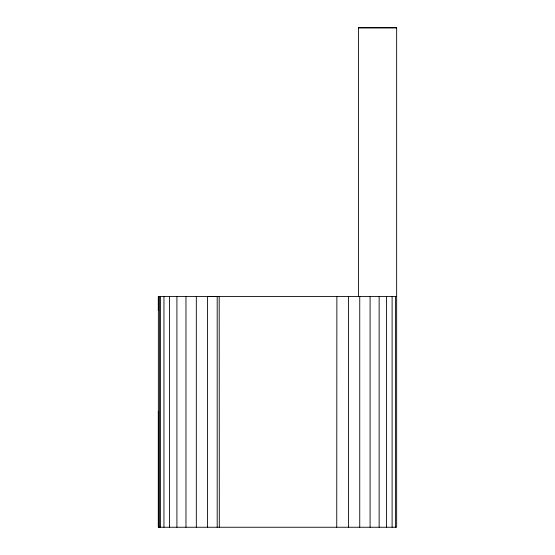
<?xml version="1.0" encoding="UTF-8"?>
<svg xmlns="http://www.w3.org/2000/svg" width="555" height="555" viewBox="0 0 555 555"><rect width="100%" height="100%" fill="white"/><g stroke="black" fill="none" stroke-linecap="round" stroke-linejoin="round"><path stroke-width="0.83" d="M336.746 527.229L336.871 296.474M207.528 527.229L207.528 296.474L219.19 296.474L219.308 527.229M358.44 27.819L396.652 27.819M158.362 413.038L158.348 411.456L158.348 527.25L396.652 527.25L396.652 27.75L358.44 27.75L358.44 296.536M158.362 310.474L158.348 296.481L159.396 296.474L159.403 527.229L158.348 527.25L158.348 296.495L396.652 296.474L395.507 296.474L395.507 527.229M392.108 296.474L392.108 527.229M386.578 296.474L386.578 527.229M379.141 296.474L379.141 527.229M370.088 296.474L370.088 527.229M359.744 296.474L359.744 527.229M348.533 296.474L348.533 527.229M217.192 296.495L217.192 527.229M196.317 296.474L196.317 527.229M185.974 296.474L185.974 527.229M176.92 296.474L176.92 527.229M169.483 296.474L169.483 527.229M163.954 296.474L163.954 527.229M160.555 296.474L160.555 527.229"/></g></svg>
